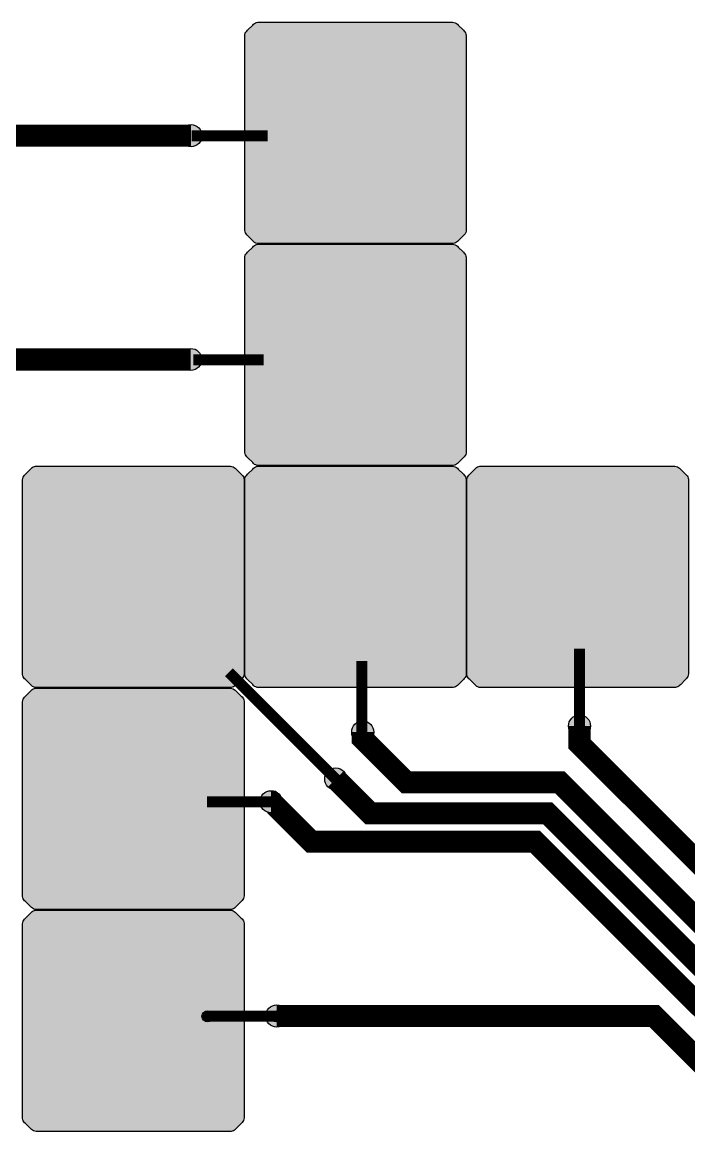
# Model space of a CAD drawing. Extents: x -57500 to 57500, y -57500 to 57500.
# Drawn here: x 995 to 7025, y 3015 to 13063 of the extents above; entities that cross this region are included whole.
import ezdxf

# ---------------------------------------------------------------- set-up
doc = ezdxf.new("R2010")
doc.units = 0
doc.header["$MEASUREMENT"] = 0
doc.layers.get('0').update_dxf_attribs({"color": 160, "true_color": 0x003fff})
doc.layers.add('Metal1', color=160, linetype='Continuous', true_color=0x003fff)

msp = doc.modelspace()

# ---------------------------------------------------------------- hatches: boundary and pattern name
for points in [[(4986.311, 12989.716), (4993.723, 12982.284), (5000.275, 12974.065), (5005.558, 12964.948), (5009.425, 12955.098), (5011.794, 12944.629), (5012.521, 12933.934), (5012.521, 11192.883), (5012.438, 11181.075), (5010.643, 11169.387), (5006.938, 11158.096), (5001.381, 11147.603), (4994.199, 11138.215), (4985.87, 11129.845), (4939.736, 11083.711), (4932.304, 11076.299), (4924.085, 11069.747), (4914.967, 11064.464), (4905.117, 11060.597), (4894.649, 11058.228), (4883.953, 11057.501), (3142.902, 11057.501), (3131.095, 11057.584), (3119.407, 11059.379), (3108.116, 11063.084), (3097.623, 11068.641), (3088.234, 11075.823), (3079.865, 11084.152), (3033.731, 11130.286), (3026.318, 11137.718), (3019.767, 11145.937), (3014.484, 11155.055), (3010.616, 11164.905), (3008.248, 11175.373), (3007.521, 11186.069), (3007.521, 12927.119), (3007.603, 12938.927), (3009.398, 12950.615), (3013.104, 12961.906), (3018.661, 12972.399), (3025.843, 12981.787), (3034.172, 12990.157), (3080.306, 13036.291), (3087.738, 13043.704), (3095.957, 13050.255), (3105.074, 13055.538), (3114.924, 13059.406), (3125.393, 13061.774), (3136.088, 13062.501), (4877.139, 13062.501), (4888.947, 13062.419), (4900.635, 13060.624), (4911.926, 13056.918), (4922.419, 13051.361), (4931.807, 13044.179), (4940.177, 13035.85)], [(4986.311, 10979.716), (4993.723, 10972.284), (5000.275, 10964.065), (5005.558, 10954.948), (5009.425, 10945.098), (5011.794, 10934.629), (5012.521, 10923.934), (5012.521, 9182.883), (5012.438, 9171.075), (5010.643, 9159.387), (5006.938, 9148.096), (5001.381, 9137.603), (4994.199, 9128.215), (4985.87, 9119.845), (4939.736, 9073.711), (4932.304, 9066.299), (4924.085, 9059.747), (4914.967, 9054.464), (4905.117, 9050.597), (4894.649, 9048.228), (4883.953, 9047.501), (3142.902, 9047.501), (3131.095, 9047.584), (3119.407, 9049.379), (3108.116, 9053.084), (3097.623, 9058.641), (3088.234, 9065.823), (3079.865, 9074.152), (3033.731, 9120.286), (3026.318, 9127.718), (3019.767, 9135.937), (3014.484, 9145.055), (3010.616, 9154.905), (3008.248, 9165.373), (3007.521, 9176.069), (3007.521, 10917.119), (3007.603, 10928.927), (3009.398, 10940.615), (3013.104, 10951.906), (3018.661, 10962.399), (3025.843, 10971.787), (3034.172, 10980.157), (3080.306, 11026.291), (3087.738, 11033.704), (3095.957, 11040.255), (3105.074, 11045.538), (3114.924, 11049.406), (3125.393, 11051.774), (3136.088, 11052.501), (4877.139, 11052.501), (4888.947, 11052.419), (4900.635, 11050.624), (4911.926, 11046.918), (4922.419, 11041.361), (4931.807, 11034.179), (4940.177, 11025.85)], [(2976.311, 8969.716), (2983.723, 8962.284), (2990.275, 8954.065), (2995.558, 8944.948), (2999.425, 8935.098), (3001.794, 8924.629), (3002.521, 8913.934), (3002.521, 7172.883), (3002.438, 7161.075), (3000.643, 7149.387), (2996.938, 7138.096), (2991.381, 7127.603), (2984.199, 7118.215), (2975.87, 7109.845), (2929.736, 7063.711), (2922.304, 7056.299), (2914.085, 7049.747), (2904.967, 7044.464), (2895.117, 7040.597), (2884.649, 7038.228), (2873.953, 7037.501), (1132.902, 7037.501), (1121.095, 7037.584), (1109.407, 7039.379), (1098.116, 7043.084), (1087.623, 7048.641), (1078.234, 7055.823), (1069.865, 7064.152), (1023.731, 7110.286), (1016.318, 7117.718), (1009.767, 7125.937), (1004.484, 7135.055), (1000.616, 7144.905), (998.248, 7155.373), (997.521, 7166.069), (997.521, 8907.119), (997.603, 8918.927), (999.398, 8930.615), (1003.104, 8941.906), (1008.661, 8952.399), (1015.843, 8961.787), (1024.172, 8970.157), (1070.306, 9016.291), (1077.738, 9023.704), (1085.957, 9030.255), (1095.074, 9035.538), (1104.924, 9039.406), (1115.393, 9041.774), (1126.088, 9042.501), (2867.139, 9042.501), (2878.947, 9042.419), (2890.635, 9040.624), (2901.926, 9036.918), (2912.419, 9031.361), (2921.807, 9024.179), (2930.177, 9015.85)], [(2976.311, 8969.716), (2983.723, 8962.284), (2990.275, 8954.065), (2995.558, 8944.948), (2999.425, 8935.098), (3001.794, 8924.629), (3002.521, 8913.934), (3002.521, 7172.883), (3002.438, 7161.075), (3000.643, 7149.387), (2996.938, 7138.096), (2991.381, 7127.603), (2984.199, 7118.215), (2975.87, 7109.845), (2929.736, 7063.711), (2922.304, 7056.299), (2914.085, 7049.747), (2904.967, 7044.464), (2895.117, 7040.597), (2884.649, 7038.228), (2873.953, 7037.501), (1132.902, 7037.501), (1121.095, 7037.584), (1109.407, 7039.379), (1098.116, 7043.084), (1087.623, 7048.641), (1078.234, 7055.823), (1069.865, 7064.152), (1023.731, 7110.286), (1016.318, 7117.718), (1009.767, 7125.937), (1004.484, 7135.055), (1000.616, 7144.905), (998.248, 7155.373), (997.521, 7166.069), (997.521, 8907.119), (997.603, 8918.927), (999.398, 8930.615), (1003.104, 8941.906), (1008.661, 8952.399), (1015.843, 8961.787), (1024.172, 8970.157), (1070.306, 9016.291), (1077.738, 9023.704), (1085.957, 9030.255), (1095.074, 9035.538), (1104.924, 9039.406), (1115.393, 9041.774), (1126.088, 9042.501), (2867.139, 9042.501), (2878.947, 9042.419), (2890.635, 9040.624), (2901.926, 9036.918), (2912.419, 9031.361), (2921.807, 9024.179), (2930.177, 9015.85)], [(4986.311, 8969.716), (4993.723, 8962.284), (5000.275, 8954.065), (5005.558, 8944.948), (5009.425, 8935.098), (5011.794, 8924.629), (5012.521, 8913.934), (5012.521, 7172.883), (5012.438, 7161.075), (5010.643, 7149.387), (5006.938, 7138.096), (5001.381, 7127.603), (4994.199, 7118.215), (4985.87, 7109.845), (4939.736, 7063.711), (4932.304, 7056.299), (4924.085, 7049.747), (4914.967, 7044.464), (4905.117, 7040.597), (4894.649, 7038.228), (4883.953, 7037.501), (3142.902, 7037.501), (3131.095, 7037.584), (3119.407, 7039.379), (3108.116, 7043.084), (3097.623, 7048.641), (3088.234, 7055.823), (3079.865, 7064.152), (3033.731, 7110.286), (3026.318, 7117.718), (3019.767, 7125.937), (3014.484, 7135.055), (3010.616, 7144.905), (3008.248, 7155.373), (3007.521, 7166.069), (3007.521, 8907.119), (3007.603, 8918.927), (3009.398, 8930.615), (3013.104, 8941.906), (3018.661, 8952.399), (3025.843, 8961.787), (3034.172, 8970.157), (3080.306, 9016.291), (3087.738, 9023.704), (3095.957, 9030.255), (3105.074, 9035.538), (3114.924, 9039.406), (3125.393, 9041.774), (3136.088, 9042.501), (4877.139, 9042.501), (4888.947, 9042.419), (4900.635, 9040.624), (4911.926, 9036.918), (4922.419, 9031.361), (4931.807, 9024.179), (4940.177, 9015.85)], [(6996.311, 8969.716), (7003.723, 8962.284), (7010.275, 8954.065), (7015.558, 8944.948), (7019.425, 8935.098), (7021.794, 8924.629), (7022.521, 8913.934), (7022.521, 7172.883), (7022.438, 7161.075), (7020.643, 7149.387), (7016.938, 7138.096), (7011.381, 7127.603), (7004.199, 7118.215), (6995.87, 7109.845), (6949.736, 7063.711), (6942.304, 7056.299), (6934.085, 7049.747), (6924.967, 7044.464), (6915.117, 7040.597), (6904.649, 7038.228), (6893.953, 7037.501), (5152.902, 7037.501), (5141.095, 7037.584), (5129.407, 7039.379), (5118.116, 7043.084), (5107.623, 7048.641), (5098.234, 7055.823), (5089.865, 7064.152), (5043.731, 7110.286), (5036.318, 7117.718), (5029.767, 7125.937), (5024.484, 7135.055), (5020.616, 7144.905), (5018.248, 7155.373), (5017.521, 7166.069), (5017.521, 8907.119), (5017.603, 8918.927), (5019.398, 8930.615), (5023.104, 8941.906), (5028.661, 8952.399), (5035.843, 8961.787), (5044.172, 8970.157), (5090.306, 9016.291), (5097.738, 9023.704), (5105.957, 9030.255), (5115.074, 9035.538), (5124.924, 9039.406), (5135.393, 9041.774), (5146.088, 9042.501), (6887.139, 9042.501), (6898.947, 9042.419), (6910.635, 9040.624), (6921.926, 9036.918), (6932.419, 9031.361), (6941.807, 9024.179), (6950.177, 9015.85)], [(2976.311, 6959.716), (2983.723, 6952.284), (2990.275, 6944.065), (2995.558, 6934.948), (2999.425, 6925.098), (3001.794, 6914.629), (3002.521, 6903.934), (3002.521, 5162.883), (3002.438, 5151.075), (3000.643, 5139.387), (2996.938, 5128.096), (2991.381, 5117.603), (2984.199, 5108.215), (2975.87, 5099.845), (2929.736, 5053.711), (2922.304, 5046.299), (2914.085, 5039.747), (2904.967, 5034.464), (2895.117, 5030.597), (2884.649, 5028.228), (2873.953, 5027.501), (1132.902, 5027.501), (1121.095, 5027.584), (1109.407, 5029.379), (1098.116, 5033.084), (1087.623, 5038.641), (1078.234, 5045.823), (1069.865, 5054.152), (1023.731, 5100.286), (1016.318, 5107.718), (1009.767, 5115.937), (1004.484, 5125.055), (1000.616, 5134.905), (998.248, 5145.373), (997.521, 5156.069), (997.521, 6897.119), (997.603, 6908.927), (999.398, 6920.615), (1003.104, 6931.906), (1008.661, 6942.399), (1015.843, 6951.787), (1024.172, 6960.157), (1070.306, 7006.291), (1077.738, 7013.704), (1085.957, 7020.255), (1095.074, 7025.538), (1104.924, 7029.406), (1115.393, 7031.774), (1126.088, 7032.501), (2867.139, 7032.501), (2878.947, 7032.419), (2890.635, 7030.624), (2901.926, 7026.918), (2912.419, 7021.361), (2921.807, 7014.179), (2930.177, 7005.85)], [(2976.311, 6959.716), (2983.723, 6952.284), (2990.275, 6944.065), (2995.558, 6934.948), (2999.425, 6925.098), (3001.794, 6914.629), (3002.521, 6903.934), (3002.521, 5162.883), (3002.438, 5151.075), (3000.643, 5139.387), (2996.938, 5128.096), (2991.381, 5117.603), (2984.199, 5108.215), (2975.87, 5099.845), (2929.736, 5053.711), (2922.304, 5046.299), (2914.085, 5039.747), (2904.967, 5034.464), (2895.117, 5030.597), (2884.649, 5028.228), (2873.953, 5027.501), (1132.902, 5027.501), (1121.095, 5027.584), (1109.407, 5029.379), (1098.116, 5033.084), (1087.623, 5038.641), (1078.234, 5045.823), (1069.865, 5054.152), (1023.731, 5100.286), (1016.318, 5107.718), (1009.767, 5115.937), (1004.484, 5125.055), (1000.616, 5134.905), (998.248, 5145.373), (997.521, 5156.069), (997.521, 6897.119), (997.603, 6908.927), (999.398, 6920.615), (1003.104, 6931.906), (1008.661, 6942.399), (1015.843, 6951.787), (1024.172, 6960.157), (1070.306, 7006.291), (1077.738, 7013.704), (1085.957, 7020.255), (1095.074, 7025.538), (1104.924, 7029.406), (1115.393, 7031.774), (1126.088, 7032.501), (2867.139, 7032.501), (2878.947, 7032.419), (2890.635, 7030.624), (2901.926, 7026.918), (2912.419, 7021.361), (2921.807, 7014.179), (2930.177, 7005.85)], [(2976.311, 4949.716), (2983.723, 4942.284), (2990.275, 4934.065), (2995.558, 4924.948), (2999.425, 4915.098), (3001.794, 4904.629), (3002.521, 4893.934), (3002.521, 3152.883), (3002.438, 3141.075), (3000.643, 3129.387), (2996.938, 3118.096), (2991.381, 3107.603), (2984.199, 3098.215), (2975.87, 3089.845), (2929.736, 3043.711), (2922.304, 3036.299), (2914.085, 3029.747), (2904.967, 3024.464), (2895.117, 3020.597), (2884.649, 3018.228), (2873.953, 3017.501), (1132.902, 3017.501), (1121.095, 3017.584), (1109.407, 3019.379), (1098.116, 3023.084), (1087.623, 3028.641), (1078.234, 3035.823), (1069.865, 3044.152), (1023.731, 3090.286), (1016.318, 3097.718), (1009.767, 3105.937), (1004.484, 3115.055), (1000.616, 3124.905), (998.248, 3135.373), (997.521, 3146.069), (997.521, 4887.119), (997.603, 4898.927), (999.398, 4910.615), (1003.104, 4921.906), (1008.661, 4932.399), (1015.843, 4941.787), (1024.172, 4950.157), (1070.306, 4996.291), (1077.738, 5003.704), (1085.957, 5010.255), (1095.074, 5015.538), (1104.924, 5019.406), (1115.393, 5021.774), (1126.088, 5022.501), (2867.139, 5022.501), (2878.947, 5022.419), (2890.635, 5020.624), (2901.926, 5016.918), (2912.419, 5011.361), (2921.807, 5004.179), (2930.177, 4995.85)], [(2976.311, 4949.716), (2983.723, 4942.284), (2990.275, 4934.065), (2995.558, 4924.948), (2999.425, 4915.098), (3001.794, 4904.629), (3002.521, 4893.934), (3002.521, 3152.883), (3002.438, 3141.075), (3000.643, 3129.387), (2996.938, 3118.096), (2991.381, 3107.603), (2984.199, 3098.215), (2975.87, 3089.845), (2929.736, 3043.711), (2922.304, 3036.299), (2914.085, 3029.747), (2904.967, 3024.464), (2895.117, 3020.597), (2884.649, 3018.228), (2873.953, 3017.501), (1132.902, 3017.501), (1121.095, 3017.584), (1109.407, 3019.379), (1098.116, 3023.084), (1087.623, 3028.641), (1078.234, 3035.823), (1069.865, 3044.152), (1023.731, 3090.286), (1016.318, 3097.718), (1009.767, 3105.937), (1004.484, 3115.055), (1000.616, 3124.905), (998.248, 3135.373), (997.521, 3146.069), (997.521, 4887.119), (997.603, 4898.927), (999.398, 4910.615), (1003.104, 4921.906), (1008.661, 4932.399), (1015.843, 4941.787), (1024.172, 4950.157), (1070.306, 4996.291), (1077.738, 5003.704), (1085.957, 5010.255), (1095.074, 5015.538), (1104.924, 5019.406), (1115.393, 5021.774), (1126.088, 5022.501), (2867.139, 5022.501), (2878.947, 5022.419), (2890.635, 5020.624), (2901.926, 5016.918), (2912.419, 5011.361), (2921.807, 5004.179), (2930.177, 4995.85)]]:
    msp.add_hatch(color=5).paths.add_polyline_path(points, flags=0)
h = msp.add_hatch(color=5)
edge = h.paths.add_edge_path(flags=0)
edge.add_arc((2521.95, 12034.65), 100, 0, 360)
h = msp.add_hatch(color=5)
edge = h.paths.add_edge_path(flags=0)
edge.add_arc((2519.3, 10008.3), 100, 0, 360)
h = msp.add_hatch(color=5)
edge = h.paths.add_edge_path(flags=0)
edge.add_arc((4075.65, 6634.1), 100, 0, 360)
h = msp.add_hatch(color=5)
edge = h.paths.add_edge_path(flags=0)
edge.add_arc((6036.4, 6689.5), 100, 0, 360)
h = msp.add_hatch(color=5)
edge = h.paths.add_edge_path(flags=0)
edge.add_arc((3831.8, 6209.6), 100, 0, 360)
h = msp.add_hatch(color=5)
edge = h.paths.add_edge_path(flags=0)
edge.add_arc((3246.05, 6003.6), 100, 0, 360)
h = msp.add_hatch(color=5)
edge = h.paths.add_edge_path(flags=0)
edge.add_arc((3296.8, 4063.6), 100, 0, 360)
h = msp.add_hatch(color=5)
edge = h.paths.add_edge_path(flags=0)
edge.add_arc((2671.1, 4061.2), 50, 0, 360)
h = msp.add_hatch(color=5)
edge = h.paths.add_edge_path(flags=0)
edge.add_arc((3296.4, 4061.2), 50, 0, 360)

# ---------------------------------------------------------------- linework, layer by layer
at = {"layer": 'Metal1'}
for points in [[(4986.311, 12989.716), (4993.723, 12982.284), (5000.275, 12974.065), (5005.558, 12964.948), (5009.425, 12955.098), (5011.794, 12944.629), (5012.521, 12933.934), (5012.521, 11192.883), (5012.438, 11181.075), (5010.643, 11169.387), (5006.938, 11158.096), (5001.381, 11147.603), (4994.199, 11138.215), (4985.87, 11129.845), (4939.736, 11083.711), (4932.304, 11076.299), (4924.085, 11069.747), (4914.967, 11064.464), (4905.117, 11060.597), (4894.649, 11058.228), (4883.953, 11057.501), (3142.902, 11057.501), (3131.095, 11057.584), (3119.407, 11059.379), (3108.116, 11063.084), (3097.623, 11068.641), (3088.234, 11075.823), (3079.865, 11084.152), (3033.731, 11130.286), (3026.318, 11137.718), (3019.767, 11145.937), (3014.484, 11155.055), (3010.616, 11164.905), (3008.248, 11175.373), (3007.521, 11186.069), (3007.521, 12927.119), (3007.603, 12938.927), (3009.398, 12950.615), (3013.104, 12961.906), (3018.661, 12972.399), (3025.843, 12981.787), (3034.172, 12990.157), (3080.306, 13036.291), (3087.738, 13043.704), (3095.957, 13050.255), (3105.074, 13055.538), (3114.924, 13059.406), (3125.393, 13061.774), (3136.088, 13062.501), (4877.139, 13062.501), (4888.947, 13062.419), (4900.635, 13060.624), (4911.926, 13056.918), (4922.419, 13051.361), (4931.807, 13044.179), (4940.177, 13035.85)], [(4986.311, 10979.716), (4993.723, 10972.284), (5000.275, 10964.065), (5005.558, 10954.948), (5009.425, 10945.098), (5011.794, 10934.629), (5012.521, 10923.934), (5012.521, 9182.883), (5012.438, 9171.075), (5010.643, 9159.387), (5006.938, 9148.096), (5001.381, 9137.603), (4994.199, 9128.215), (4985.87, 9119.845), (4939.736, 9073.711), (4932.304, 9066.299), (4924.085, 9059.747), (4914.967, 9054.464), (4905.117, 9050.597), (4894.649, 9048.228), (4883.953, 9047.501), (3142.902, 9047.501), (3131.095, 9047.584), (3119.407, 9049.379), (3108.116, 9053.084), (3097.623, 9058.641), (3088.234, 9065.823), (3079.865, 9074.152), (3033.731, 9120.286), (3026.318, 9127.718), (3019.767, 9135.937), (3014.484, 9145.055), (3010.616, 9154.905), (3008.248, 9165.373), (3007.521, 9176.069), (3007.521, 10917.119), (3007.603, 10928.927), (3009.398, 10940.615), (3013.104, 10951.906), (3018.661, 10962.399), (3025.843, 10971.787), (3034.172, 10980.157), (3080.306, 11026.291), (3087.738, 11033.704), (3095.957, 11040.255), (3105.074, 11045.538), (3114.924, 11049.406), (3125.393, 11051.774), (3136.088, 11052.501), (4877.139, 11052.501), (4888.947, 11052.419), (4900.635, 11050.624), (4911.926, 11046.918), (4922.419, 11041.361), (4931.807, 11034.179), (4940.177, 11025.85)], [(2976.311, 8969.716), (2983.723, 8962.284), (2990.275, 8954.065), (2995.558, 8944.948), (2999.425, 8935.098), (3001.794, 8924.629), (3002.521, 8913.934), (3002.521, 7172.883), (3002.438, 7161.075), (3000.643, 7149.387), (2996.938, 7138.096), (2991.381, 7127.603), (2984.199, 7118.215), (2975.87, 7109.845), (2929.736, 7063.711), (2922.304, 7056.299), (2914.085, 7049.747), (2904.967, 7044.464), (2895.117, 7040.597), (2884.649, 7038.228), (2873.953, 7037.501), (1132.902, 7037.501), (1121.095, 7037.584), (1109.407, 7039.379), (1098.116, 7043.084), (1087.623, 7048.641), (1078.234, 7055.823), (1069.865, 7064.152), (1023.731, 7110.286), (1016.318, 7117.718), (1009.767, 7125.937), (1004.484, 7135.055), (1000.616, 7144.905), (998.248, 7155.373), (997.521, 7166.069), (997.521, 8907.119), (997.603, 8918.927), (999.398, 8930.615), (1003.104, 8941.906), (1008.661, 8952.399), (1015.843, 8961.787), (1024.172, 8970.157), (1070.306, 9016.291), (1077.738, 9023.704), (1085.957, 9030.255), (1095.074, 9035.538), (1104.924, 9039.406), (1115.393, 9041.774), (1126.088, 9042.501), (2867.139, 9042.501), (2878.947, 9042.419), (2890.635, 9040.624), (2901.926, 9036.918), (2912.419, 9031.361), (2921.807, 9024.179), (2930.177, 9015.85)], [(2976.311, 8969.716), (2983.723, 8962.284), (2990.275, 8954.065), (2995.558, 8944.948), (2999.425, 8935.098), (3001.794, 8924.629), (3002.521, 8913.934), (3002.521, 7172.883), (3002.438, 7161.075), (3000.643, 7149.387), (2996.938, 7138.096), (2991.381, 7127.603), (2984.199, 7118.215), (2975.87, 7109.845), (2929.736, 7063.711), (2922.304, 7056.299), (2914.085, 7049.747), (2904.967, 7044.464), (2895.117, 7040.597), (2884.649, 7038.228), (2873.953, 7037.501), (1132.902, 7037.501), (1121.095, 7037.584), (1109.407, 7039.379), (1098.116, 7043.084), (1087.623, 7048.641), (1078.234, 7055.823), (1069.865, 7064.152), (1023.731, 7110.286), (1016.318, 7117.718), (1009.767, 7125.937), (1004.484, 7135.055), (1000.616, 7144.905), (998.248, 7155.373), (997.521, 7166.069), (997.521, 8907.119), (997.603, 8918.927), (999.398, 8930.615), (1003.104, 8941.906), (1008.661, 8952.399), (1015.843, 8961.787), (1024.172, 8970.157), (1070.306, 9016.291), (1077.738, 9023.704), (1085.957, 9030.255), (1095.074, 9035.538), (1104.924, 9039.406), (1115.393, 9041.774), (1126.088, 9042.501), (2867.139, 9042.501), (2878.947, 9042.419), (2890.635, 9040.624), (2901.926, 9036.918), (2912.419, 9031.361), (2921.807, 9024.179), (2930.177, 9015.85)], [(4986.311, 8969.716), (4993.723, 8962.284), (5000.275, 8954.065), (5005.558, 8944.948), (5009.425, 8935.098), (5011.794, 8924.629), (5012.521, 8913.934), (5012.521, 7172.883), (5012.438, 7161.075), (5010.643, 7149.387), (5006.938, 7138.096), (5001.381, 7127.603), (4994.199, 7118.215), (4985.87, 7109.845), (4939.736, 7063.711), (4932.304, 7056.299), (4924.085, 7049.747), (4914.967, 7044.464), (4905.117, 7040.597), (4894.649, 7038.228), (4883.953, 7037.501), (3142.902, 7037.501), (3131.095, 7037.584), (3119.407, 7039.379), (3108.116, 7043.084), (3097.623, 7048.641), (3088.234, 7055.823), (3079.865, 7064.152), (3033.731, 7110.286), (3026.318, 7117.718), (3019.767, 7125.937), (3014.484, 7135.055), (3010.616, 7144.905), (3008.248, 7155.373), (3007.521, 7166.069), (3007.521, 8907.119), (3007.603, 8918.927), (3009.398, 8930.615), (3013.104, 8941.906), (3018.661, 8952.399), (3025.843, 8961.787), (3034.172, 8970.157), (3080.306, 9016.291), (3087.738, 9023.704), (3095.957, 9030.255), (3105.074, 9035.538), (3114.924, 9039.406), (3125.393, 9041.774), (3136.088, 9042.501), (4877.139, 9042.501), (4888.947, 9042.419), (4900.635, 9040.624), (4911.926, 9036.918), (4922.419, 9031.361), (4931.807, 9024.179), (4940.177, 9015.85)], [(6996.311, 8969.716), (7003.723, 8962.284), (7010.275, 8954.065), (7015.558, 8944.948), (7019.425, 8935.098), (7021.794, 8924.629), (7022.521, 8913.934), (7022.521, 7172.883), (7022.438, 7161.075), (7020.643, 7149.387), (7016.938, 7138.096), (7011.381, 7127.603), (7004.199, 7118.215), (6995.87, 7109.845), (6949.736, 7063.711), (6942.304, 7056.299), (6934.085, 7049.747), (6924.967, 7044.464), (6915.117, 7040.597), (6904.649, 7038.228), (6893.953, 7037.501), (5152.902, 7037.501), (5141.095, 7037.584), (5129.407, 7039.379), (5118.116, 7043.084), (5107.623, 7048.641), (5098.234, 7055.823), (5089.865, 7064.152), (5043.731, 7110.286), (5036.318, 7117.718), (5029.767, 7125.937), (5024.484, 7135.055), (5020.616, 7144.905), (5018.248, 7155.373), (5017.521, 7166.069), (5017.521, 8907.119), (5017.603, 8918.927), (5019.398, 8930.615), (5023.104, 8941.906), (5028.661, 8952.399), (5035.843, 8961.787), (5044.172, 8970.157), (5090.306, 9016.291), (5097.738, 9023.704), (5105.957, 9030.255), (5115.074, 9035.538), (5124.924, 9039.406), (5135.393, 9041.774), (5146.088, 9042.501), (6887.139, 9042.501), (6898.947, 9042.419), (6910.635, 9040.624), (6921.926, 9036.918), (6932.419, 9031.361), (6941.807, 9024.179), (6950.177, 9015.85)], [(2976.311, 6959.716), (2983.723, 6952.284), (2990.275, 6944.065), (2995.558, 6934.948), (2999.425, 6925.098), (3001.794, 6914.629), (3002.521, 6903.934), (3002.521, 5162.883), (3002.438, 5151.075), (3000.643, 5139.387), (2996.938, 5128.096), (2991.381, 5117.603), (2984.199, 5108.215), (2975.87, 5099.845), (2929.736, 5053.711), (2922.304, 5046.299), (2914.085, 5039.747), (2904.967, 5034.464), (2895.117, 5030.597), (2884.649, 5028.228), (2873.953, 5027.501), (1132.902, 5027.501), (1121.095, 5027.584), (1109.407, 5029.379), (1098.116, 5033.084), (1087.623, 5038.641), (1078.234, 5045.823), (1069.865, 5054.152), (1023.731, 5100.286), (1016.318, 5107.718), (1009.767, 5115.937), (1004.484, 5125.055), (1000.616, 5134.905), (998.248, 5145.373), (997.521, 5156.069), (997.521, 6897.119), (997.603, 6908.927), (999.398, 6920.615), (1003.104, 6931.906), (1008.661, 6942.399), (1015.843, 6951.787), (1024.172, 6960.157), (1070.306, 7006.291), (1077.738, 7013.704), (1085.957, 7020.255), (1095.074, 7025.538), (1104.924, 7029.406), (1115.393, 7031.774), (1126.088, 7032.501), (2867.139, 7032.501), (2878.947, 7032.419), (2890.635, 7030.624), (2901.926, 7026.918), (2912.419, 7021.361), (2921.807, 7014.179), (2930.177, 7005.85)], [(2976.311, 6959.716), (2983.723, 6952.284), (2990.275, 6944.065), (2995.558, 6934.948), (2999.425, 6925.098), (3001.794, 6914.629), (3002.521, 6903.934), (3002.521, 5162.883), (3002.438, 5151.075), (3000.643, 5139.387), (2996.938, 5128.096), (2991.381, 5117.603), (2984.199, 5108.215), (2975.87, 5099.845), (2929.736, 5053.711), (2922.304, 5046.299), (2914.085, 5039.747), (2904.967, 5034.464), (2895.117, 5030.597), (2884.649, 5028.228), (2873.953, 5027.501), (1132.902, 5027.501), (1121.095, 5027.584), (1109.407, 5029.379), (1098.116, 5033.084), (1087.623, 5038.641), (1078.234, 5045.823), (1069.865, 5054.152), (1023.731, 5100.286), (1016.318, 5107.718), (1009.767, 5115.937), (1004.484, 5125.055), (1000.616, 5134.905), (998.248, 5145.373), (997.521, 5156.069), (997.521, 6897.119), (997.603, 6908.927), (999.398, 6920.615), (1003.104, 6931.906), (1008.661, 6942.399), (1015.843, 6951.787), (1024.172, 6960.157), (1070.306, 7006.291), (1077.738, 7013.704), (1085.957, 7020.255), (1095.074, 7025.538), (1104.924, 7029.406), (1115.393, 7031.774), (1126.088, 7032.501), (2867.139, 7032.501), (2878.947, 7032.419), (2890.635, 7030.624), (2901.926, 7026.918), (2912.419, 7021.361), (2921.807, 7014.179), (2930.177, 7005.85)], [(2976.311, 4949.716), (2983.723, 4942.284), (2990.275, 4934.065), (2995.558, 4924.948), (2999.425, 4915.098), (3001.794, 4904.629), (3002.521, 4893.934), (3002.521, 3152.883), (3002.438, 3141.075), (3000.643, 3129.387), (2996.938, 3118.096), (2991.381, 3107.603), (2984.199, 3098.215), (2975.87, 3089.845), (2929.736, 3043.711), (2922.304, 3036.299), (2914.085, 3029.747), (2904.967, 3024.464), (2895.117, 3020.597), (2884.649, 3018.228), (2873.953, 3017.501), (1132.902, 3017.501), (1121.095, 3017.584), (1109.407, 3019.379), (1098.116, 3023.084), (1087.623, 3028.641), (1078.234, 3035.823), (1069.865, 3044.152), (1023.731, 3090.286), (1016.318, 3097.718), (1009.767, 3105.937), (1004.484, 3115.055), (1000.616, 3124.905), (998.248, 3135.373), (997.521, 3146.069), (997.521, 4887.119), (997.603, 4898.927), (999.398, 4910.615), (1003.104, 4921.906), (1008.661, 4932.399), (1015.843, 4941.787), (1024.172, 4950.157), (1070.306, 4996.291), (1077.738, 5003.704), (1085.957, 5010.255), (1095.074, 5015.538), (1104.924, 5019.406), (1115.393, 5021.774), (1126.088, 5022.501), (2867.139, 5022.501), (2878.947, 5022.419), (2890.635, 5020.624), (2901.926, 5016.918), (2912.419, 5011.361), (2921.807, 5004.179), (2930.177, 4995.85)], [(2976.311, 4949.716), (2983.723, 4942.284), (2990.275, 4934.065), (2995.558, 4924.948), (2999.425, 4915.098), (3001.794, 4904.629), (3002.521, 4893.934), (3002.521, 3152.883), (3002.438, 3141.075), (3000.643, 3129.387), (2996.938, 3118.096), (2991.381, 3107.603), (2984.199, 3098.215), (2975.87, 3089.845), (2929.736, 3043.711), (2922.304, 3036.299), (2914.085, 3029.747), (2904.967, 3024.464), (2895.117, 3020.597), (2884.649, 3018.228), (2873.953, 3017.501), (1132.902, 3017.501), (1121.095, 3017.584), (1109.407, 3019.379), (1098.116, 3023.084), (1087.623, 3028.641), (1078.234, 3035.823), (1069.865, 3044.152), (1023.731, 3090.286), (1016.318, 3097.718), (1009.767, 3105.937), (1004.484, 3115.055), (1000.616, 3124.905), (998.248, 3135.373), (997.521, 3146.069), (997.521, 4887.119), (997.603, 4898.927), (999.398, 4910.615), (1003.104, 4921.906), (1008.661, 4932.399), (1015.843, 4941.787), (1024.172, 4950.157), (1070.306, 4996.291), (1077.738, 5003.704), (1085.957, 5010.255), (1095.074, 5015.538), (1104.924, 5019.406), (1115.393, 5021.774), (1126.088, 5022.501), (2867.139, 5022.501), (2878.947, 5022.419), (2890.635, 5020.624), (2901.926, 5016.918), (2912.419, 5011.361), (2921.807, 5004.179), (2930.177, 4995.85)]]:
    msp.add_lwpolyline(points, close=True, dxfattribs=at)
for points, const_width in [([(2521.95, 12034.65), (856.85, 12034.65), (464.75, 12426.75), (464.75, 12675.75)], 200), ([(3215.95, 12034.3), (2527.75, 12034.3)], 100), ([(2519.3, 10008.3), (661.85, 10008.3), (214.55, 10455.6), (214.55, 10524.9)], 200), ([(3178.85, 10006.15), (2543.65, 10006.15)], 100), ([(6035.75, 7390.15), (6035.75, 6684.75)], 100), ([(4068.5, 7278.85), (4068.5, 6544.7)], 100), ([(3867.355, 6173.995), (2865.045, 7176.305)], 100), ([(27180.65, 1601.35), (27180.65, 1982.85), (26730.25, 2433.25), (23699.3, 2433.25), (22851.5, 3281.05), (8756.6, 3281.05), (5858.1, 6179.55), (4469.9, 6179.55), (4075.65, 6573.8), (4075.65, 6634.1)], 200), ([(29685.1, 1678.85), (29685.1, 2219.25), (29218.8, 2685.55), (23835.2, 2685.55), (22997.95, 3522.8), (9040.85, 3522.8), (6036.4, 6527.25), (6036.4, 6689.5)], 200), ([(24586.5, 1139.75), (22721.3, 3004.95), (8642.05, 3004.95), (5748.85, 5898.15), (4143.25, 5898.15), (3831.8, 6209.6)], 200), ([(2667.25, 6002.2), (3256.1, 6002.2)], 100), ([(29680.45, -895.6), (29680.45, -238.5), (29309.55, 132.4), (23772.15, 132.4), (23284.65, 619.9), (23284.65, 619.95), (21184.95, 2719.65), (8557.6, 2719.65), (5633.95, 5643.3), (3609.75, 5643.3), (3249.45, 6003.6), (3246.05, 6003.6)], 200), ([(27229.4, -917.4), (27229.4, -535.9), (26789.55, -96.05), (23525.4, -96.05), (23037.95, 391.4), (23037.95, 391.45), (20944.85, 2484.55), (8290.95, 2484.55), (6711.9, 4063.6), (3296.8, 4063.6)], 200), ([(2671.1, 4061.2), (3296.4, 4061.2)], 100)]:
    msp.add_lwpolyline(points, dxfattribs=dict(at, const_width=const_width))
for centre, radius in [((2521.95, 12034.65), 100), ((2519.3, 10008.3), 100), ((4075.65, 6634.1), 100), ((6036.4, 6689.5), 100), ((3831.8, 6209.6), 100), ((3246.05, 6003.6), 100), ((3296.8, 4063.6), 100), ((2671.1, 4061.2), 50), ((3296.4, 4061.2), 50)]:
    msp.add_circle(centre, radius, dxfattribs=at)

doc.saveas('drawing.dxf')
